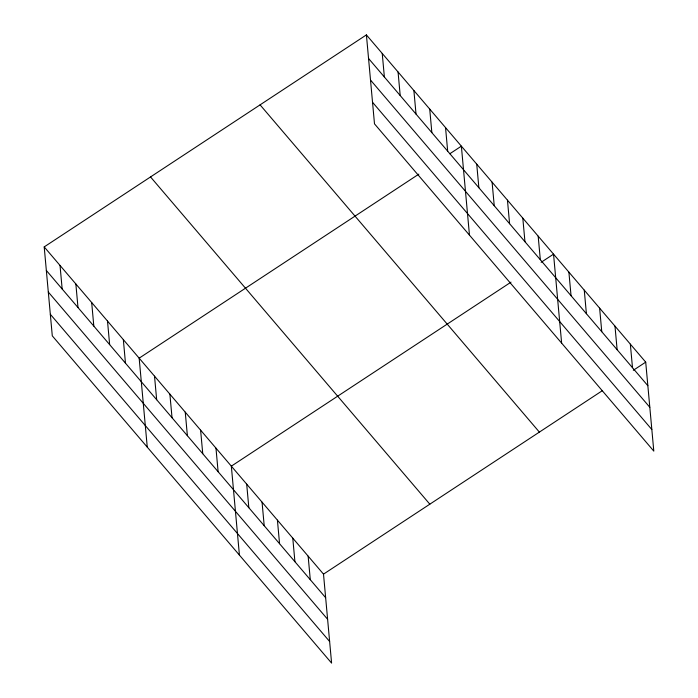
<?xml version="1.0" encoding="UTF-8"?>
<svg xmlns="http://www.w3.org/2000/svg" width="698" height="698" viewBox="0 0 698 698"><rect width="100%" height="100%" fill="white"/><g stroke="black" fill="none" stroke-linecap="round" stroke-linejoin="round"><path stroke-width="1.05" d="M44.201 246.9L323.506 574.14L331.594 663.1L52.289 335.86L44.201 246.9L366.406 34.9L645.711 362.14L653.799 451.1L374.494 123.86L366.406 34.9M418.835 174.142L139.164 358.161L147.261 447.121M449.844 153.743L461.369 146.161L469.466 235.121M511.006 282.14L231.335 466.151L239.423 555.111M541.133 262.317L553.54 254.151L561.637 343.111M323.506 574.14L602.287 390.714M633.304 370.306L645.711 362.14M368.544 58.458L647.849 385.697M370.507 80.043L649.812 407.283M372.531 102.274L651.836 429.523M260.075 104.857L539.38 432.106M150.524 176.934L429.828 504.183M46.338 270.458L325.643 597.697M48.302 292.034L327.606 619.283M50.326 314.274L329.631 641.514M630.346 344.149L632.493 367.706M614.982 326.149L617.128 349.707M599.626 308.15L601.763 331.707M584.261 290.15L586.407 313.707M568.896 272.15L571.043 295.708M538.175 236.151L540.322 259.708M522.811 218.16L524.957 241.717M507.455 200.16L509.592 223.718M492.09 182.161L494.236 205.718M476.725 164.161L478.872 187.718M445.542 127.621L447.68 151.178M429.715 109.071L431.853 132.629M413.888 90.531L416.025 114.088M398.061 71.99L400.198 95.547M382.234 53.441L384.371 76.998M308.141 556.14L310.287 579.698M292.776 538.141L294.922 561.698M277.42 520.141L279.558 543.698M262.055 502.15L264.202 525.707M246.691 484.15L248.837 507.708M215.97 448.151L218.116 471.708M200.605 430.151L202.752 453.709M185.249 412.152L187.387 435.709M169.884 394.152L172.031 417.709M154.52 376.161L156.666 399.718M123.337 339.612L125.474 363.169M107.509 321.071L109.647 344.629M91.682 302.531L93.82 326.088M75.855 283.981L77.993 307.539M60.028 265.441L62.166 288.998"/></g></svg>
